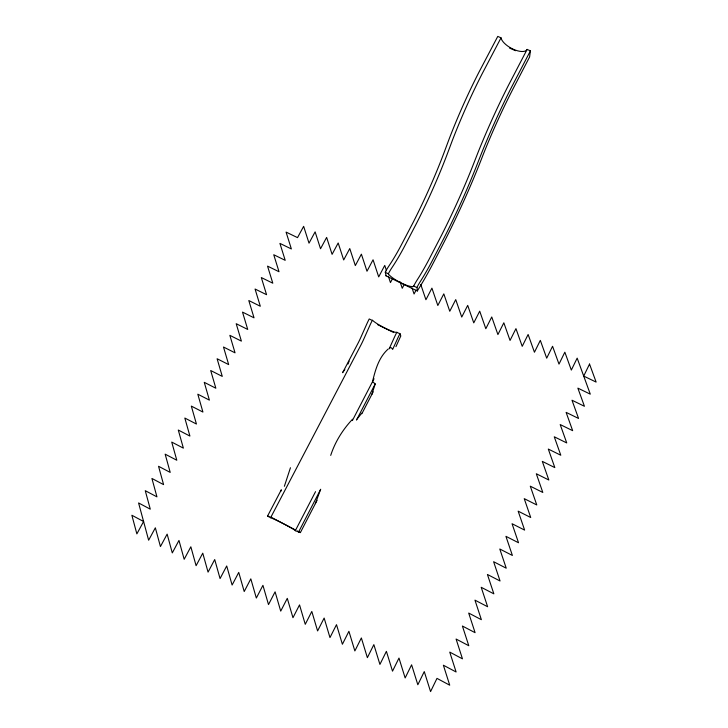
<?xml version="1.0" encoding="UTF-8"?>
<svg xmlns="http://www.w3.org/2000/svg" width="728" height="728" viewBox="0 0 728 728"><rect width="100%" height="100%" fill="white"/><g stroke="black" fill="none" stroke-linecap="round" stroke-linejoin="round"><path stroke-width="1.09" d="M281.126 490.99L281.236 489.926M530.403 50.869L529.602 56.966L514.15 86.696A100.246 12.958 -65.5 0 0 482.537 156.274A157.184 25.489 -65.1 0 1 441.259 247.602L433.551 262.48A76.95 11.73 -64.7 0 1 418.919 288.315L417.317 290.973L386.004 275.839L385.358 271.926A16.116 2.839 -64.3 0 1 386.859 269.242L387.159 268.732A16.116 2.839 -64.3 0 1 388.343 266.848L389.507 265.11A62.599 11.63 -64.9 0 0 400.709 246.146L413.14 222.404A141.15 27.855 -65.3 0 0 444.08 152.58L449.158 138.957A112.512 17.763 -65.9 0 1 478.815 72.454L497.77 36.4L501.019 37.838A14.66 6.388 28.5 0 0 513.522 49.34A14.66 6.388 28.5 0 0 527.127 49.422L530.403 50.869L511.547 87.169A112.967 14.615 -65.5 0 0 481.326 153.772L475.994 167.34A141.842 22.959 -65.1 0 1 444.426 237.237L432.068 261.134A62.881 9.582 -64.7 0 1 421.084 280.316L419.965 282.082A16.189 2.339 -64.2 0 0 418.818 283.993L418.518 284.502A16.189 2.339 -64.2 0 0 417.035 287.223L417.317 290.973M388.188 349.031C378.76 357.375 375.357 369.879 372.527 381.681L375.229 383.902L371.826 394.458M315.333 503.676L320.52 489.616M284.366 486.295L290.454 467.74M330.712 455.391C335.071 441.869 342.806 429.566 352.525 419.228M347.984 364.046L349.121 361.17M389.18 348.83L394.367 337.355A17.654 2.53 -63.9 0 1 396.751 332.45L399.981 333.642L400.819 336.017A4.96 0.692 -63.9 0 0 400.027 337.646L395.95 346.646M392.683 349.367L397.442 338.866A17.663 2.475 -63.9 0 1 399.818 333.952L399.981 333.642M317.08 500.3L300.382 532.577L295.313 530.703L315.543 491.655M352.388 420.556L374.046 378.76M298.416 532.332L320.711 489.243M356.493 420.101L375.211 383.938M361.871 413.704L373.173 391.855M342.615 372.709L357.739 343.807A21.349 3.767 -63.6 0 0 360.615 337.874L366.857 323.851A17.59 3.003 -63.9 0 1 369.223 318.955L372.272 320.447A17.599 2.948 -63.9 0 0 369.906 325.343L363.654 339.375A21.358 3.695 -63.7 0 1 360.779 345.309L270.598 517.735L267.522 516.125L281.199 490.008M416.07 290.144L414.068 294.003L412.012 287.915M404.249 284.439L402.238 288.288L400.082 281.827M527.127 49.422L508.262 85.695A112.922 14.933 -65.5 0 0 478.096 152.279L472.79 165.857A141.769 23.451 -65.1 0 1 441.286 235.745L428.919 259.623A62.854 9.783 -64.7 0 1 417.918 278.788L416.789 280.553A16.18 2.393 -64.3 0 0 415.633 282.464L415.342 282.974A16.18 2.393 -64.3 0 0 413.85 285.685L413.677 286.022A14.442 3.112 27.9 0 1 401.601 283.137A14.442 3.112 27.9 0 1 388.333 273.792L385.176 272.263M392.465 278.742L390.454 282.582L388.315 276.149M501.019 37.838L482.072 73.919A112.558 17.454 -65.8 0 0 452.361 140.431L447.265 154.045A141.223 27.373 -65.3 0 1 416.252 223.878L403.84 247.638A62.626 11.43 -64.8 0 1 392.647 266.63L391.491 268.368A16.125 2.794 -64.3 0 0 390.317 270.252L390.017 270.761A16.125 2.794 -64.3 0 0 388.506 273.455L388.333 273.792M361.78 413.149L356.975 419.173M342.87 372.208L344.854 369.56M389.662 347.766L391.391 347.802L392.283 348.839M267.522 516.125L269.078 516.416M509.464 48.021L515.506 50.705M413.677 286.022L416.862 287.56M377.632 324.642L393.757 332.56M270.834 517.071L295.459 529.993M297.434 531.021L300.382 532.577M420.757 284.466L425.925 299.745L431.922 288.133L437.828 305.505L443.807 293.866L449.768 311.275L455.737 299.608L461.743 317.071L467.704 305.378L473.764 322.886L479.707 311.165L485.822 328.719L491.746 316.962L497.916 334.571L503.831 322.786L510.046 340.44L515.952 328.628L522.222 346.337L528.119 334.489L534.443 352.243L540.322 340.367L546.701 358.176L552.561 346.264L558.995 364.118L564.846 352.179L571.334 370.088L577.168 358.121L590.299 394.166L577.859 388.124L584.438 406.288L571.99 400.218L578.56 418.454L566.102 412.357L572.663 430.676L560.187 424.542L566.739 442.942L554.254 436.773L560.797 455.246L548.293 449.049L554.827 467.604L542.305 461.379L548.83 480.016L536.299 473.746L542.815 492.465L530.275 486.168L536.782 504.968L524.224 498.635L530.721 517.517L518.145 511.147L524.633 530.111L512.048 523.714L518.527 542.76L505.924 536.327L512.394 555.455L499.781 548.994L506.242 568.204L493.611 561.707L500.063 580.999L487.414 574.465L493.857 593.848L481.199 587.278L487.624 606.743L474.956 600.136L481.372 619.692L468.686 613.049L475.093 632.687L462.398 626.016L468.796 645.736L456.083 639.029L462.462 658.84L449.74 652.097L456.11 671.99L443.37 665.21L449.731 685.203L436.982 678.378L430.567 691.6L424.269 671.58L417.836 684.766L411.602 664.81L405.15 677.959L398.98 658.057L392.519 671.17L386.395 651.332L379.925 664.409L373.855 644.626L367.376 657.675L361.361 637.946L354.864 650.959L348.912 631.294L342.397 644.262L336.5 624.66L329.975 637.591L324.142 618.045L317.599 630.949L311.811 611.456L305.26 624.324L299.536 604.895L292.965 617.717L287.287 598.343L280.717 611.138L275.093 591.828L268.505 604.586L262.935 585.321L256.329 598.052L250.814 578.842L244.208 591.536L238.739 572.39L232.114 585.048L226.708 565.956L220.065 578.578L214.714 559.541L208.062 572.135L202.757 553.153L196.096 565.711L190.845 546.783L184.175 559.304L178.97 540.431L172.29 552.925L167.14 534.106L160.442 546.564L155.346 527.8L148.639 540.221L138.575 502.939L150.287 509.172L145.254 490.672L156.948 496.869L151.915 478.451L163.591 484.62L158.54 466.275L170.216 472.408L165.147 454.145L176.804 460.251L171.726 442.069L183.374 448.139L178.278 430.03L189.917 436.072L184.812 418.036L196.442 424.042L191.318 406.088L202.93 412.066L197.798 394.185L209.4 400.136L204.259 382.327L215.852 388.242L210.692 370.516L222.277 376.403L217.099 358.74L228.674 364.601L223.487 347.01L235.044 352.843L229.848 335.326L241.396 341.132L236.191 323.687L247.729 329.456L242.506 312.094L254.036 317.836L248.794 300.537L260.315 306.251L255.064 289.025L266.575 294.704L261.316 277.55L272.809 283.201L267.54 266.12L279.024 271.744L273.737 254.736L285.212 260.333L279.916 243.389L291.373 248.958L286.068 232.086L297.524 237.628L303.649 226.335L309.009 243.179L315.124 231.859L320.529 248.758L326.635 237.41L332.095 254.354L338.183 242.97L343.689 259.96L349.768 248.557L355.328 265.593L361.388 254.154L366.994 271.235L373.055 259.778L378.706 276.904L384.748 265.411L386.532 270.78M270.598 517.735A14.314 0.755 27.2 0 1 284.948 524.533A14.314 0.755 27.2 0 1 295.313 530.703M396.906 332.141A13.978 1.911 27.4 0 1 385.603 328.41A13.978 1.911 27.4 0 1 372.427 320.138M386.004 275.839A3.012 0.528 -64.3 0 1 386.231 275.43M589.534 364.073L583.71 376.076L596.132 382.091L589.534 364.073M143.589 521.512L136.864 533.906L131.868 515.251L143.589 521.512"/></g></svg>
